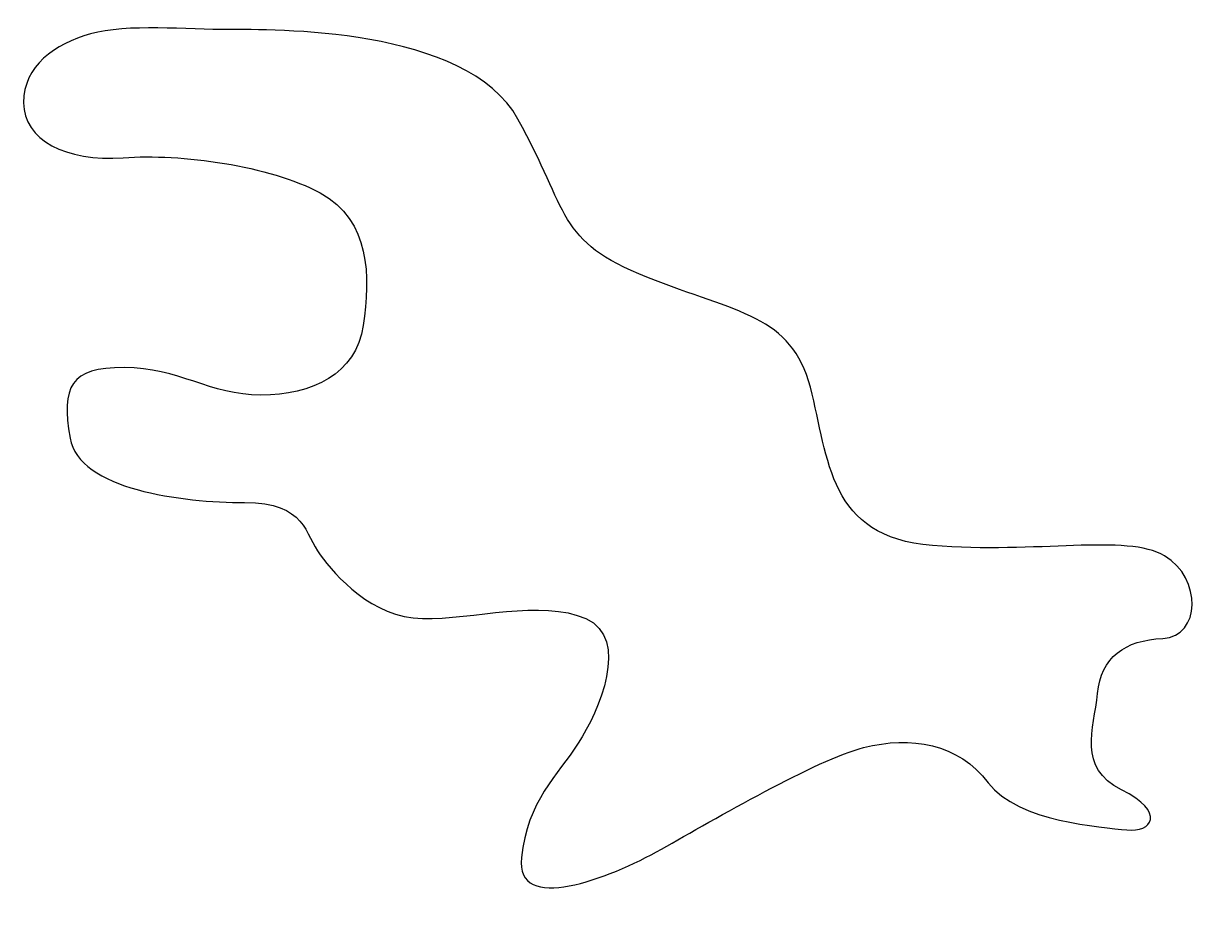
# Model space of a CAD drawing. Extents: x 75.3 to 135.8, y 125.3 to 171.
import ezdxf

# ---------------------------------------------------------------- set-up
doc = ezdxf.new("R2010")
doc.units = 0
doc.layers.add('LAYER_1', color=160, linetype='Continuous')

msp = doc.modelspace()

# ---------------------------------------------------------------- linework, layer by layer
at = {"layer": 'LAYER_1', "color": 7}
msp.add_open_spline([(85.846, 170.72), (87.963, 170.72), (98.017, 170.897), (100.663, 166.134), (103.308, 161.372), (102.603, 159.872), (107.277, 158.02), (111.951, 156.168), (114.686, 156.08), (115.656, 152.376), (116.626, 148.672), (116.538, 144.703), (121.917, 144.262), (127.297, 143.821), (131.883, 144.879), (133.824, 143.733), (135.764, 142.586), (135.676, 139.588), (133.736, 139.499), (131.795, 139.411), (130.561, 138.529), (130.384, 136.677), (130.208, 134.825), (129.326, 132.885), (131.619, 131.738), (133.912, 130.592), (133.173, 129.522), (131.883, 129.677), (130.594, 129.831), (126.327, 130.063), (124.784, 132.091), (123.24, 134.12), (120.815, 134.517), (118.39, 133.899), (115.964, 133.282), (110.761, 130.239), (108.027, 128.696), (105.293, 127.152), (100.53, 125.344), (100.839, 128.255), (101.148, 131.165), (102.691, 132.488), (103.749, 134.12), (104.808, 135.751), (106.439, 139.499), (104.146, 140.514), (101.853, 141.528), (98.37, 140.47), (95.768, 140.514), (93.166, 140.558), (91.314, 142.719), (90.52, 143.777), (89.726, 144.835), (89.815, 146.467), (86.64, 146.467), (83.465, 146.467), (78.129, 147.128), (77.688, 149.774), (77.247, 152.42), (77.688, 153.39), (80.466, 153.39), (83.244, 153.39), (84.876, 151.979), (87.478, 151.979), (90.079, 151.979), (92.372, 153.037), (92.725, 155.551), (93.078, 158.064), (93.122, 160.931), (90.52, 162.342), (87.918, 163.753), (83.376, 164.37), (80.422, 164.15), (77.467, 163.929), (75.307, 165.076), (75.307, 166.972), (75.307, 168.868), (76.894, 169.971), (78.746, 170.5), (80.598, 171.029), (83.729, 170.72), (85.846, 170.72)], degree=3, knots=[0, 0, 0, 0, 1, 1, 1, 2, 2, 2, 3, 3, 3, 4, 4, 4, 5, 5, 5, 6, 6, 6, 7, 7, 7, 8, 8, 8, 9, 9, 9, 10, 10, 10, 11, 11, 11, 12, 12, 12, 13, 13, 13, 14, 14, 14, 15, 15, 15, 16, 16, 16, 17, 17, 17, 18, 18, 18, 19, 19, 19, 20, 20, 20, 21, 21, 21, 22, 22, 22, 23, 23, 23, 24, 24, 24, 25, 25, 25, 26, 26, 26, 27, 27, 27, 27], dxfattribs=at)

doc.saveas('drawing.dxf')
